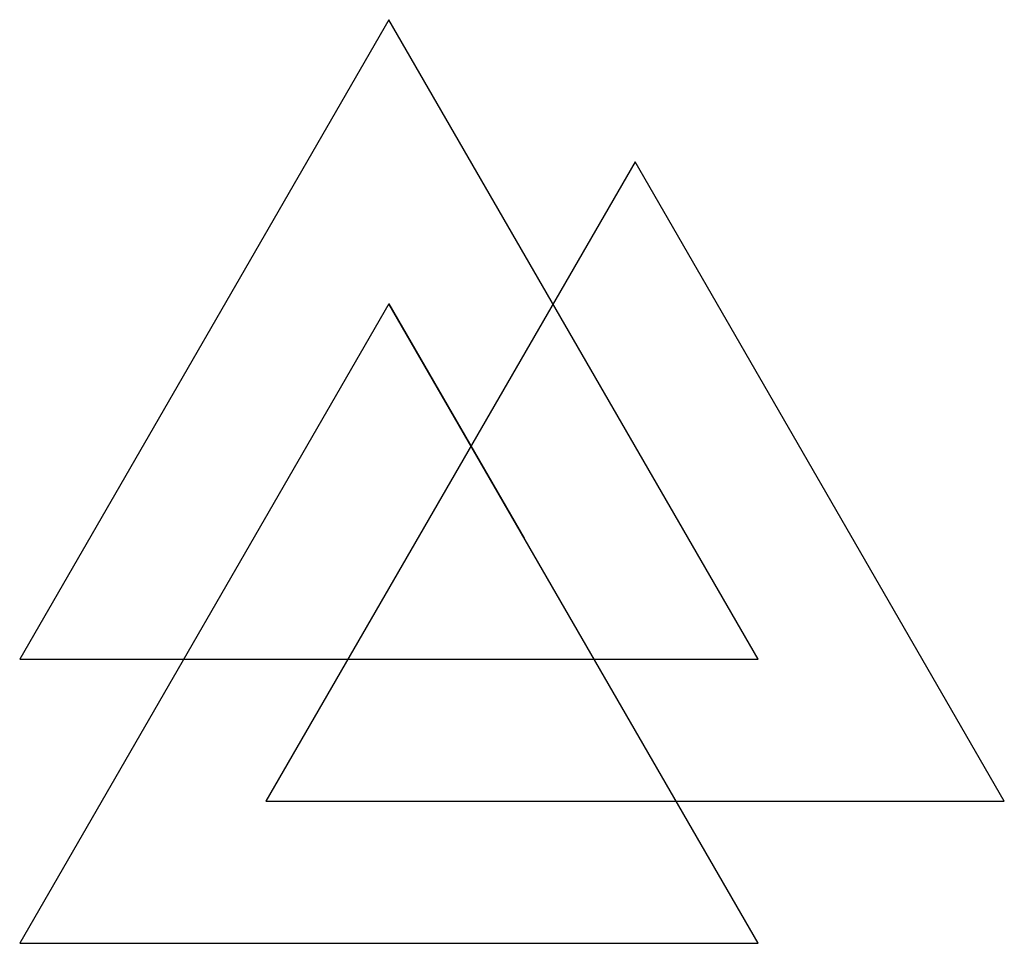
# Model space of a CAD drawing. Header units: millimetres. Extents: x -12.5 to 12.5, y -11.7 to 11.7.
import ezdxf

# ---------------------------------------------------------------- set-up
doc = ezdxf.new("R2010")
doc.units = ezdxf.units.MM

msp = doc.modelspace()

# ---------------------------------------------------------------- linework, layer by layer
for points in [[(-12.5, -4.511), (6.25, -4.511), (-3.125, 11.727)], [(-6.25, -8.119), (12.5, -8.119), (3.125, 8.119)], [(-12.5, -11.727), (6.25, -11.727), (-3.125, 4.511)]]:
    msp.add_lwpolyline(points, close=True)
for points in [[(3.125, 8.119), (-6.25, -8.119)], [(-3.125, 4.511), (0.312, -1.443)]]:
    msp.add_lwpolyline(points)

doc.saveas('drawing.dxf')
